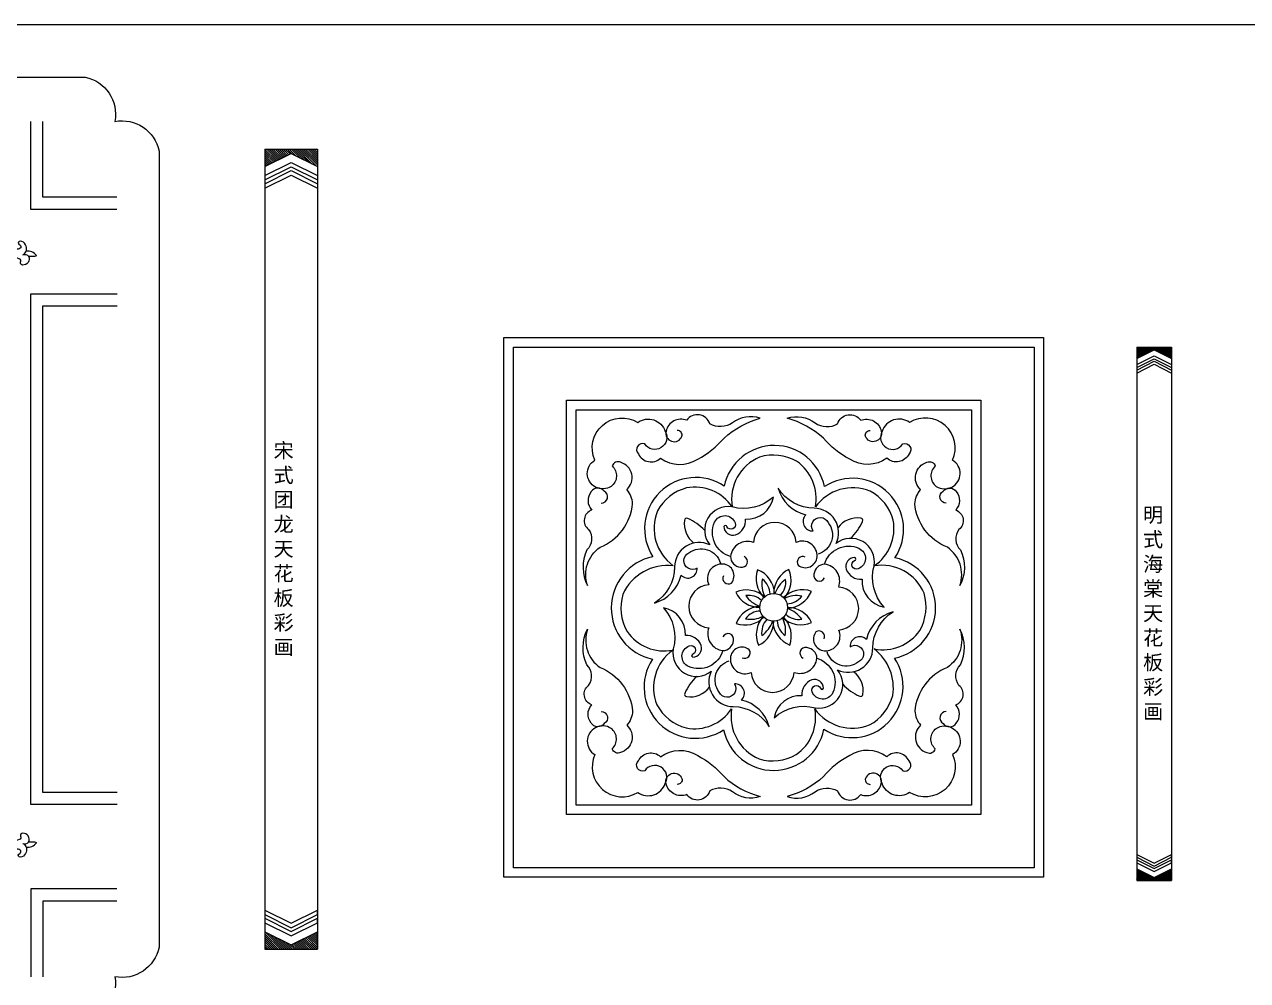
# Model space of a CAD drawing. Extents: x -66030 to 95157, y -13132 to 45879.
# Drawn here: x -36497 to -33959, y 6026 to 8010 of the extents above; entities that cross this region are included whole.
import ezdxf

# ---------------------------------------------------------------- set-up
doc = ezdxf.new("R2010")
doc.units = 0
doc.header["$LTSCALE"] = 100
doc.header["$MEASUREMENT"] = 0
for name, color, linetype in [('3', 11, 'CONTINUOUS'), ('4', 121, 'CONTINUOUS'), ('BH', 21, 'CONTINUOUS'), ('TEXT', 105, 'CONTINUOUS')]:
    doc.layers.add(name, color=color, linetype=linetype)
doc.styles.add('HZ', font='simhei.ttf')

# ---------------------------------------------------------------- blocks, each defined once
blk = doc.blocks.new('A$C7474708E')
at = {"layer": '3'}
for p, q in [((0, 1106.4), (0, 0)), ((0, 1106.4), (0, 1082.4)), ((0, 1106.4), (72.5, 1106.4)), ((0, 1082.4), (36.3, 1100.6)), ((36.3, 1100.6), (72.5, 1082.4)), ((72.5, 1106.4), (72.5, 0)), ((72.5, 1106.4), (72.5, 1082.4)), ((0, 1070), (36.3, 1088.1)), ((36.3, 1088.1), (72.5, 1070)), ((0, 1063.8), (36.3, 1081.9)), ((0, 1058.6), (36.3, 1076.8)), ((0, 1052.4), (36.3, 1070.6)), ((0, 1070), (0, 1063.8)), ((36.3, 1081.9), (72.5, 1063.8)), ((36.3, 1076.8), (72.5, 1058.6)), ((36.3, 1070.6), (72.5, 1052.4)), ((72.5, 1070), (72.5, 1063.8)), ((0, 1058.6), (0, 1052.4)), ((72.5, 1058.6), (72.5, 1052.4)), ((0, 54), (36.3, 35.9)), ((36.3, 35.9), (72.5, 54)), ((72.5, 47.8), (72.5, 54)), ((0, 47.8), (36.3, 29.6)), ((0, 42.7), (36.3, 24.5)), ((0, 36.4), (36.3, 18.3)), ((36.3, 29.6), (72.5, 47.8)), ((36.3, 24.5), (72.5, 42.7)), ((36.3, 18.3), (72.5, 36.4)), ((72.5, 36.4), (72.5, 42.7)), ((0, 24), (36.3, 5.9)), ((36.3, 5.9), (72.5, 24)), ((72.5, 0), (72.5, 24)), ((0, 0), (72.5, 0))]:
    blk.add_line(p, q, dxfattribs=at)
at = {"layer": 'BH'}
for p, q in [((15.8, 1090.3), (0, 1106.2)), ((13.9, 1089.4), (0, 1103.3)), ((12.1, 1088.5), (0, 1100.5)), ((17.7, 1091.3), (2.6, 1106.4)), ((19.6, 1092.2), (5.4, 1106.4)), ((21.5, 1093.2), (8.2, 1106.4)), ((23.4, 1094.1), (11.1, 1106.4)), ((25.3, 1095.1), (13.9, 1106.4)), ((27.1, 1096), (16.7, 1106.4)), ((29, 1096.9), (19.5, 1106.4)), ((30.9, 1097.9), (22.4, 1106.4)), ((32.8, 1098.8), (25.2, 1106.4)), ((34.7, 1099.8), (28, 1106.4)), ((37.2, 1100.1), (30.9, 1106.4)), ((42.9, 1097.2), (33.7, 1106.4)), ((48.5, 1094.4), (36.5, 1106.4)), ((54.2, 1091.6), (39.3, 1106.4)), ((59.8, 1088.8), (42.2, 1106.4)), ((65.5, 1085.9), (45, 1106.4)), ((71.2, 1083.1), (47.8, 1106.4)), ((72.5, 1084.6), (50.7, 1106.4)), ((72.5, 1087.4), (53.5, 1106.4)), ((72.5, 1090.2), (56.3, 1106.4)), ((72.5, 1093.1), (59.1, 1106.4)), ((72.5, 1095.9), (62, 1106.4)), ((72.5, 1098.7), (64.8, 1106.4)), ((72.5, 1101.5), (67.6, 1106.4)), ((72.5, 1104.4), (70.5, 1106.4)), ((10.2, 1087.5), (0, 1097.7)), ((8.3, 1086.6), (0, 1094.9)), ((6.4, 1085.6), (0, 1092)), ((4.5, 1084.7), (0, 1089.2)), ((2.6, 1083.7), (0, 1086.4)), ((0.7, 1082.8), (0, 1083.5)), ((21.3, 0), (0, 21.3)), ((18.4, 0), (0, 18.4)), ((24.1, 0), (0.2, 23.9)), ((26.9, 0), (5.8, 21.1)), ((29.7, 0), (11.5, 18.3)), ((72.5, 5.3), (60.1, 17.8)), ((72.5, 8.2), (61.9, 18.7)), ((72.5, 11), (63.8, 19.7)), ((72.5, 13.8), (65.7, 20.6)), ((72.5, 16.6), (67.6, 21.6)), ((72.5, 19.5), (69.5, 22.5)), ((72.5, 22.3), (71.4, 23.4)), ((15.6, 0), (0, 15.6)), ((12.8, 0), (0, 12.8)), ((9.9, 0), (0, 9.9)), ((7.1, 0), (0, 7.1)), ((4.3, 0), (0, 4.3)), ((1.5, 0), (0, 1.5)), ((32.6, 0), (17.2, 15.4)), ((35.4, 0), (22.8, 12.6)), ((38.2, 0), (28.5, 9.8)), ((41.1, 0), (34.1, 6.9)), ((43.9, 0), (37.4, 6.5)), ((46.7, 0), (39.3, 7.4)), ((49.5, 0), (41.2, 8.3)), ((52.4, 0), (43.1, 9.3)), ((55.2, 0), (45, 10.2)), ((58, 0), (46.9, 11.2)), ((60.9, 0), (48.7, 12.1)), ((63.7, 0), (50.6, 13.1)), ((66.5, 0), (52.5, 14)), ((69.3, 0), (54.4, 14.9)), ((72.2, 0), (56.3, 15.9)), ((72.5, 2.5), (58.2, 16.8))]:
    blk.add_line(p, q, dxfattribs=at)

msp = doc.modelspace()

# ---------------------------------------------------------------- linework, layer by layer
at = {"layer": '3', "color": 2}
msp.add_line((-66009.4, 8010), (95156.9, 8010), dxfattribs=at)
at = {"layer": '4'}
msp.add_lwpolyline([(-38160.2, 7747.3, -0.410539), (-38068.2, 7808.7, -0.410539), (-38006.8, 7900.8), (-36370.6, 7900.8, -0.410539), (-36309.2, 7808.7, -0.410539), (-36217.2, 7747.3), (-36217.2, 6095.6, -0.410539), (-36309.2, 6034.3, -0.410539), (-36370.6, 5942.2), (-38006.8, 5942.2, -0.410539), (-38068.2, 6034.3, -0.410539), (-38160.2, 6095.6)], format="xyb", close=True, dxfattribs=at)
for points in [[(-36304.9, 7651.4), (-36458.7, 7651.4), (-36458.7, 7808.9)], [(-36304.2, 6416.4), (-36458.7, 6416.4), (-36458.7, 7426.4), (-36304.2, 7426.4)], [(-36304.9, 6191.4), (-36458.7, 6191.4), (-36458.7, 6033.9)]]:
    msp.add_lwpolyline(points, dxfattribs=at)
for points in [[(-36500, 7532.1, 0.443233), (-36494.4, 7552.8, 0.304811), (-36505.6, 7560.6, 0.686141), (-36508.4, 7554, -0.353685), (-36504.2, 7546.9, -0.146626), (-36511.4, 7543.5, -0.089866), (-36540.8, 7546.2, -0.087935)], [(-36500, 7532.1, -0.311733), (-36488, 7529, -0.590459), (-36500.2, 7510.9, -0.487915), (-36505.1, 7516.8, 0.693909), (-36507.6, 7523.9, 0.148721), (-36538.8, 7528.1)], [(-35300.3, 7016.8, 0.769817), (-35293.8, 7041.8, 0.518555), (-35321, 7040.7, 0.371185), (-35319.9, 7002.6, 0.59284), (-35326.5, 6962.3, -0.383518), (-35329.7, 6919.9, 0.234823), (-35328.6, 6845.9, -0.335673), (-35302.5, 6925.4, 0.281697), (-35235, 7015.7, 0.162391), (-35247, 7045, 0.585904), (-35260, 7101.6, 0.469213), (-35277.4, 7094, -0.474162), (-35279.6, 7051.6, -1.017779), (-35313.4, 7106, -0.738503), (-35224.1, 7184.3, -0.508208), (-35167.4, 7165.8, -0.97527), (-35209.9, 7139.7, 0.809041), (-35223, 7119, 0.511056), (-35177.2, 7110.3, 0.309051), (-35099.9, 7108.2, 0.095263), (-35045.4, 7151.7, -0.116796), (-34970.3, 7193, 0.252905), (-35028, 7183.2, -0.276704), (-35074.9, 7181.1, 0.629156), (-35122.8, 7188.7, 0.467322), (-35165.4, 7166.2, 0.962944), (-35132.6, 7155.7, 0.49784), (-35142.3, 7167.8)], [(-34584.3, 7016.8, -0.769817), (-34590.8, 7041.8, -0.518555), (-34563.6, 7040.7, -0.371185), (-34564.7, 7002.6, -0.59284), (-34558.1, 6962.3, 0.383518), (-34554.9, 6919.9, -0.234823), (-34556, 6845.9, 0.335673), (-34582.1, 6925.4, -0.281697), (-34649.6, 7015.7, -0.162391), (-34637.6, 7045, -0.585904), (-34624.6, 7101.6, -0.469213), (-34607.1, 7094, 0.474162), (-34605, 7051.6, 1.017779), (-34571.2, 7106, 0.738503), (-34660.5, 7184.3, 0.508208), (-34717.2, 7165.8, 0.97527), (-34674.7, 7139.7, -0.809041), (-34661.6, 7119, -0.511056), (-34707.4, 7110.3, -0.309051), (-34784.7, 7108.2, -0.095263), (-34839.2, 7151.7, 0.116796), (-34914.3, 7193, -0.252905), (-34856.6, 7183.2, 0.276704), (-34809.7, 7181.1, -0.629156), (-34761.8, 7188.7, -0.467322), (-34719.2, 7166.2, -0.962944), (-34752, 7155.7, -0.49784), (-34742.3, 7167.8)], [(-35192.8, 6905.8, 0.807934), (-35193.9, 6693.2, 0.816424), (-35046.2, 6546.8, 0.816429), (-34838.2, 6547.7, 0.816424), (-34691.8, 6695.4, 0.816424), (-34690.7, 6903.4, 0.816429), (-34837.1, 7051.1, 0.816424), (-35045, 7052.2, 0.816424), (-35192.8, 6905.8)], [(-35150.6, 6887, 0.326806), (-35255.3, 6827.7, 0.205773), (-35246.4, 6750.9, 0.300348), (-35151.6, 6712.1, 0.345281), (-35184.7, 6598.5, 0.205773), (-35124.1, 6550.5, 0.299865), (-35029.6, 6590, 0.345281), (-34972.7, 6486.3, 0.205773), (-34895.9, 6495.2, 0.299902), (-34857, 6590, 0.345393), (-34743.4, 6556.9, 0.205773), (-34695.4, 6617.5, 0.277955), (-34734, 6714.3, 0.299902), (-34639.2, 6753, 0.205773), (-34630.3, 6829.8, 0.345393), (-34734, 6886.8, 0.299902), (-34694.4, 6981.3, 0.205773), (-34742.3, 7041.9, 0.345281), (-34855.9, 7008.9, 0.299865), (-34894.7, 7103.7, 0.205773), (-34971.5, 7112.6, 0.345281), (-35028.5, 7009, 0.300348), (-35123, 7048.6, 0.205773), (-35183.6, 7000.6, 0.345281), (-35150.6, 6887)], [(-35032, 6906.2, -0.454859), (-35065, 6977.2, -0.678731), (-35022.3, 6975.7, -0.994861), (-35039.5, 6968.2, 0.882003), (-35045.5, 6968.2, 0.504075), (-35021.6, 6951, 0.333897), (-35000.6, 6983.9, 0.381803), (-34943, 7029.5, -0.256989), (-35028.5, 7009, 0.690909), (-35074.7, 6930.1, 0.553502), (-35148, 6884.5, -0.256155), (-35189.9, 6809.7, 0.27511), (-35134.5, 6867.3, 0.693141), (-35100.9, 6882.3, -1.085918), (-35118.1, 6913.6, -0.527919), (-35053, 6892.7)], [(-34836.7, 6890.3, -0.454859), (-34765.7, 6923.3, -0.678731), (-34767.2, 6880.6, -0.994861), (-34774.7, 6897.8, 0.882003), (-34774.7, 6903.8, 0.504075), (-34791.9, 6879.9, 0.333897), (-34759, 6858.9, 0.381803), (-34713.4, 6801.3, -0.256989), (-34734, 6886.8, 0.690909), (-34812.8, 6933, 0.553502), (-34858.4, 7006.3, -0.256155), (-34933.2, 7048.2, 0.27511), (-34875.6, 6992.9, 0.693141), (-34860.7, 6959.2, -1.085918), (-34829.3, 6976.4, -0.527919), (-34850.2, 6911.3)], [(-35085.5, 6960.2, 0.102293), (-35120.7, 6985.1, 0.511409), (-35127.5, 6981.2, 0.273616), (-35108, 6934.1)], [(-34782.7, 6943.8, 0.102293), (-34757.8, 6979, 0.511409), (-34761.7, 6985.8, 0.273616), (-34808.8, 6966.3)], [(-34877, 6905.1, 0.741114), (-34891.7, 6888.3, 0.607101), (-34852.4, 6905.6, 0.568281), (-34895.4, 6935.5, 0.928541), (-34984.5, 6935.5, 0.480056), (-35032, 6906.2, 0.378656), (-35011.3, 6884.2, 0.911156), (-35003.4, 6906.2)], [(-35046.8, 6865.9, 0.741114), (-35030, 6851.2, 0.607101), (-35047.3, 6890.5, 0.568281), (-35077.2, 6847.5, 0.928541), (-35077.2, 6758.4, 0.480056), (-35047.9, 6710.9, 0.378656), (-35025.8, 6731.6, 0.911156), (-35047.8, 6739.5)], [(-34940.5, 6829.3, 0.291657), (-34975.6, 6878.7, 0.28911), (-34962.7, 6821, 0.28911)], [(-34920.7, 6819.6, 0.291657), (-34910.6, 6879.4, 0.28911), (-34942.3, 6829.4, 0.28911)], [(-34837.8, 6735.3, 0.741114), (-34854.6, 6750, 0.607101), (-34837.3, 6710.7, 0.568281), (-34807.4, 6753.7, 0.928541), (-34807.4, 6842.8, 0.480056), (-34836.7, 6890.3, 0.378656), (-34858.8, 6869.6, 0.911156), (-34836.8, 6861.7)], [(-34949.8, 6828.4, 0.226554), (-34965.9, 6859.1, 0.171247), (-34960.7, 6822.8)], [(-34928, 6825.6, 0.226554), (-34917.7, 6858.7, 0.171247), (-34939.7, 6829.3)], [(-34961.3, 6822.2, 0.291657), (-35021, 6832.3, 0.28911), (-34971.1, 6800.6, 0.28911)], [(-34967.3, 6815, 0.226554), (-35000.3, 6825.2, 0.171247), (-34971, 6803.2)], [(-34913.6, 6798.8, 0.291657), (-34864.2, 6833.9, 0.28911), (-34921.9, 6821, 0.28911)], [(-34914.5, 6808.1, 0.226554), (-34883.8, 6824.2, 0.171247), (-34920.2, 6819)], [(-35047.9, 6710.9, -0.454859), (-35118.9, 6678, -0.678731), (-35117.4, 6720.6, -0.994861), (-35109.9, 6703.4, 0.882003), (-35109.9, 6697.4, 0.504075), (-35092.7, 6721.4, 0.333897), (-35125.6, 6742.3, 0.381803), (-35171.2, 6799.9, -0.256989), (-35150.6, 6714.4, 0.690909), (-35071.8, 6668.2, 0.553502), (-35026.2, 6594.9, -0.256155), (-34951.4, 6553, 0.27511), (-35009, 6608.4, 0.693141), (-35023.9, 6642, -1.085918), (-35055.3, 6624.8, -0.527919), (-35034.4, 6689.9)], [(-34971, 6802.5, 0.291657), (-35020.4, 6767.3, 0.28911), (-34962.7, 6780.2, 0.28911)], [(-34923.3, 6779, 0.291657), (-34863.6, 6769, 0.28911), (-34913.5, 6800.6, 0.28911)], [(-34970.1, 6793.1, 0.226554), (-35000.8, 6777, 0.171247), (-34964.4, 6782.2)], [(-34963.9, 6781.6, 0.291657), (-34974, 6721.9, 0.28911), (-34942.3, 6771.8, 0.28911)], [(-34956.6, 6775.6, 0.226554), (-34966.9, 6742.6, 0.171247), (-34944.9, 6771.9)], [(-34944.1, 6771.9, 0.291657), (-34909, 6722.5, 0.28911), (-34921.9, 6780.2, 0.28911)], [(-34852.6, 6695, -0.454859), (-34819.6, 6624, -0.678731), (-34862.3, 6625.5, -0.994861), (-34845.1, 6633, 0.882003), (-34839.1, 6633, 0.504075), (-34863, 6650.2, 0.333897), (-34884, 6617.3, 0.381803), (-34941.6, 6571.7, -0.256989), (-34856.1, 6592.3, 0.690909), (-34809.9, 6671.1, 0.553502), (-34736.6, 6716.7, -0.256155), (-34694.7, 6791.5, 0.27511), (-34750.1, 6733.9, 0.693141), (-34783.7, 6719, -1.085918), (-34766.5, 6687.6, -0.527919), (-34831.6, 6708.5)], [(-34934.8, 6772.8, 0.226554), (-34918.7, 6742.1, 0.171247), (-34923.9, 6778.5)], [(-34917.3, 6786.3, 0.226554), (-34884.3, 6776, 0.171247), (-34913.6, 6798)], [(-35300.3, 6584.5, -0.769817), (-35293.8, 6559.4, -0.518555), (-35321, 6560.5, -0.371185), (-35319.9, 6598.6, -0.59284), (-35326.5, 6638.9, 0.383518), (-35329.7, 6681.3, -0.234823), (-35328.6, 6755.3, 0.335673), (-35302.5, 6675.9, -0.281697), (-35235, 6585.6, -0.162391), (-35247, 6556.2, -0.585904), (-35260, 6499.6, -0.469213), (-35277.4, 6507.2, 0.474162), (-35279.6, 6549.6, 1.017779), (-35313.4, 6495.2, 0.738503), (-35224.1, 6416.9, 0.508208), (-35167.4, 6435.4, 0.97527), (-35209.9, 6461.5, -0.809041), (-35223, 6482.2, -0.511056), (-35177.2, 6490.9, -0.309051), (-35099.9, 6493.1, -0.095263), (-35045.4, 6449.5, 0.116796), (-34970.3, 6408.2, -0.252905), (-35028, 6418, 0.276704), (-35074.9, 6420.2, -0.629156), (-35122.8, 6412.5, -0.467322), (-35165.4, 6435, -0.962944), (-35132.6, 6445.5, -0.49784), (-35142.3, 6433.4)], [(-34584.3, 6584.5, 0.769817), (-34590.8, 6559.4, 0.518555), (-34563.6, 6560.5, 0.371185), (-34564.7, 6598.6, 0.59284), (-34558.1, 6638.9, -0.383518), (-34554.9, 6681.3, 0.234823), (-34556, 6755.3, -0.335673), (-34582.1, 6675.9, 0.281697), (-34649.6, 6585.6, 0.162391), (-34637.6, 6556.2, 0.585904), (-34624.6, 6499.6, 0.469213), (-34607.1, 6507.2, -0.474162), (-34605, 6549.6, -1.017779), (-34571.2, 6495.2, -0.738503), (-34660.5, 6416.9, -0.508208), (-34717.2, 6435.4, -0.97527), (-34674.7, 6461.5, 0.809041), (-34661.6, 6482.2, 0.511056), (-34707.4, 6490.9, 0.309051), (-34784.7, 6493.1, 0.095263), (-34839.2, 6449.5, -0.116796), (-34914.3, 6408.2, 0.252905), (-34856.6, 6418, -0.276704), (-34809.7, 6420.2, 0.629156), (-34761.8, 6412.5, 0.467322), (-34719.2, 6435, 0.962944), (-34752, 6445.5, 0.49784), (-34742.3, 6433.4)], [(-35007.6, 6696.1, 0.741114), (-34992.9, 6712.9, 0.607101), (-35032.2, 6695.6, 0.568281), (-34989.2, 6665.7, 0.928541), (-34900.1, 6665.7, 0.480056), (-34852.6, 6695, 0.378656), (-34873.3, 6717.1, 0.911156), (-34881.2, 6695.1)], [(-35101.9, 6657.4, 0.102293), (-35126.8, 6622.3, 0.511409), (-35122.9, 6615.4, 0.273616), (-35075.8, 6634.9)], [(-34799.1, 6641, 0.102293), (-34763.9, 6616.1, 0.511409), (-34757.1, 6620.1, 0.273616), (-34776.6, 6667.1)], [(-36500, 6310.7, 0.311733), (-36488, 6313.8, 0.590459), (-36500.2, 6332, 0.487915), (-36505.1, 6326.1, -0.693909), (-36507.6, 6318.9, -0.148721), (-36538.8, 6314.8)], [(-36500, 6310.7, -0.443233), (-36494.4, 6290.1, -0.304811), (-36505.6, 6282.3, -0.686141), (-36508.4, 6288.9, 0.353685), (-36504.2, 6295.9, 0.146626), (-36511.4, 6299.3, 0.089866), (-36540.8, 6296.7, 0.087935)]]:
    msp.add_lwpolyline(points, format="xyb", dxfattribs=at)
for points in [[(-35482.3, 7340.6), (-34402.3, 7340.6), (-34402.3, 6260.6), (-35482.3, 6260.6)], [(-35372.3, 7230.6), (-34512.3, 7230.6), (-34512.3, 6370.6), (-35372.3, 6370.6)]]:
    msp.add_lwpolyline(points, close=True, dxfattribs=at)
msp.add_circle((-34942.3, 6800.6), 28.8, dxfattribs=at)
for centre, radius, start, end in [((-36490.1, 7515.9), 23.8, 37.8837, 97.565), ((-36482.3, 7567.5), 38.6, 261.6394, 286.6216), ((-36490.1, 6326.9), 23.8, 262.435, 322.1163), ((-36482.3, 6275.3), 38.6, 73.3784, 98.3606)]:
    msp.add_arc(centre, radius, start, end, dxfattribs=at)
at = {"layer": 'TEXT'}
for points in [[(-36304.9, 7626.4), (-36483.7, 7626.4), (-36483.7, 7808.9)], [(-36304.2, 6391.4), (-36483.7, 6391.4), (-36483.7, 7451.4), (-36304.2, 7451.4)], [(-36304.9, 6216.4), (-36483.7, 6216.4), (-36483.7, 6033.9)]]:
    msp.add_lwpolyline(points, dxfattribs=at)
for points in [[(-35502.3, 7360.6), (-34382.3, 7360.6), (-34382.3, 6240.6), (-35502.3, 6240.6)], [(-35352.3, 7210.6), (-34532.3, 7210.6), (-34532.3, 6390.6), (-35352.3, 6390.6)]]:
    msp.add_lwpolyline(points, close=True, dxfattribs=at)

# ---------------------------------------------------------------- block references
at = {"layer": '4', "xscale": 1.5, "yscale": 1.5, "zscale": 1.5}
msp.add_blockref('A$C7474708E', (-35997.7, 6091.6), dxfattribs=at)
at = {"layer": '4'}
msp.add_blockref('A$C7474708E', (-34189.3, 6234.3), dxfattribs=at)

# ---------------------------------------------------------------- texts
at = {"layer": 'TEXT', "char_height": 30.6, "attachment_point": 4, "style": 'HZ'}
for s, insert in [('宋\\P式\\P团\\P龙\\P天\\P花\\P板\\P彩\\P画', (-35979.8, 6920.5)), ('明\\P式\\P海\\P棠\\P天\\P花\\P板\\P彩\\P画', (-34176.1, 6786.9))]:
    msp.add_mtext(s, dxfattribs=dict(at, insert=insert))

doc.saveas('drawing.dxf')
